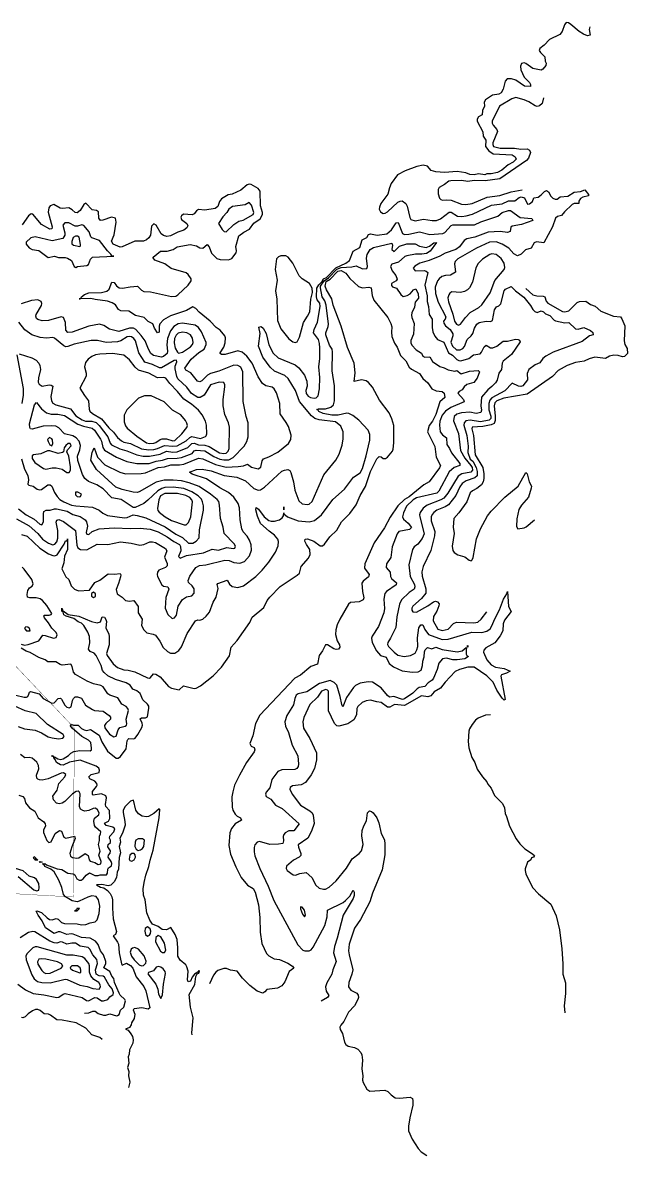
# Model space of a CAD drawing. Header units: feet. Extents: x 571561 to 597676, y 1024649 to 1042210.
# Drawn here: x 588333 to 597676, y 1024649 to 1042149 of the extents above; entities that cross this region are included whole.
import ezdxf

# ---------------------------------------------------------------- set-up
doc = ezdxf.new("R2010")
doc.units = ezdxf.units.FT
doc.header["$MEASUREMENT"] = 0
doc.layers.add('outline', color=1, linetype='Continuous')
doc.layers.add('topo', color=7, linetype='Continuous')

msp = doc.modelspace()

# ---------------------------------------------------------------- linework, layer by layer
at = {"layer": 'outline', "const_width": 5}
msp.add_lwpolyline([(589131, 1031251), (589116, 1028640), (586513, 1028787), (586513, 1029318), (586513, 1034017), (589131, 1031251)], close=True, dxfattribs=at)
at = {"layer": 'topo'}
msp.add_line((590281, 1035548, 1750), (590359, 1035556, 1750), dxfattribs=at)
for points, elevation in [([(597097, 1042082), (597086, 1042044), (597100, 1041954), (597062, 1041947), (596996, 1041971), (596930, 1042012), (596803, 1042121), (596765, 1042144), (596731, 1042149), (596706, 1042115), (596668, 1042013), (596635, 1041967), (596472, 1041889), (596390, 1041801), (596324, 1041750), (596312, 1041717), (596333, 1041685), (596402, 1041620), (596406, 1041554), (596422, 1041521), (596416, 1041489), (596371, 1041429), (596345, 1041416), (596213, 1041440), (596105, 1041519), (596081, 1041529), (596042, 1041518), (596023, 1041478), (596028, 1041419), (596083, 1041305), (596166, 1041224), (596182, 1041191), (596180, 1041162), (596085, 1041165), (595953, 1041261), (595887, 1041283), (595821, 1041280), (595789, 1041245), (595759, 1041119), (595725, 1041063), (595692, 1041045), (595594, 1041028), (595485, 1040955), (595465, 1040922), (595467, 1040857), (595436, 1040791), (595432, 1040726), (595376, 1040692), (595355, 1040659), (595356, 1040626), (595441, 1040463), (595446, 1040397), (595491, 1040332), (595485, 1040233), (595535, 1040167), (595602, 1040123), (595895, 1040104), (595945, 1040073), (595956, 1040041), (595912, 1039994), (595833, 1039950), (595739, 1039871), (595670, 1039832), (595572, 1039812), (595506, 1039811), (595473, 1039797), (595375, 1039812), (595309, 1039796), (595244, 1039804)], 1600), ([(596382, 1040989), (596360, 1040897), (596317, 1040864), (596284, 1040854), (596251, 1040861), (596152, 1040927), (596083, 1040958), (595955, 1040992), (595890, 1040974), (595701, 1040859), (595589, 1040628), (595589, 1040595), (595602, 1040566), (595661, 1040497), (595670, 1040465), (595600, 1040290), (595595, 1040267), (595608, 1040234), (595709, 1040212), (595933, 1040208), (596028, 1040194), (596126, 1040201), (596164, 1040179), (596177, 1040141), (596148, 1040054), (596119, 1040017), (595704, 1039737), (595478, 1039704), (595310, 1039708), (595212, 1039695), (595113, 1039708), (594949, 1039707), (594916, 1039700), (594851, 1039647), (594768, 1039603), (594752, 1039572), (594752, 1039505), (594775, 1039439), (594795, 1039414), (594821, 1039404), (594886, 1039413), (594952, 1039408), (595116, 1039345), (595182, 1039337), (595280, 1039357), (595509, 1039454), (595706, 1039477), (595882, 1039535), (596049, 1039567)], 1650), ([(595244, 1039804), (595178, 1039827), (595046, 1039850), (594850, 1039834), (594718, 1039844), (594646, 1039865), (594587, 1039930), (594520, 1039946), (594423, 1039928), (594243, 1039861), (594127, 1039795), (594027, 1039662), (593999, 1039599), (593973, 1039498), (593869, 1039355), (593845, 1039300), (593843, 1039267), (593861, 1039225), (593904, 1039198), (593936, 1039205), (593969, 1039226), (594132, 1039377), (594164, 1039393), (594197, 1039395), (594251, 1039357), (594275, 1039315), (594314, 1039140), (594331, 1039105), (594397, 1039088), (594528, 1039115), (594659, 1039093), (594725, 1039094), (594790, 1039116), (594921, 1039220), (594954, 1039221), (595052, 1039160), (595118, 1039154), (595184, 1039162), (595282, 1039192), (595576, 1039329), (595740, 1039347), (595838, 1039395), (595936, 1039396), (596002, 1039446), (596034, 1039458), (596089, 1039441), (596134, 1039346), (596166, 1039350), (596209, 1039387), (596231, 1039441), (596298, 1039453), (596346, 1039486), (596395, 1039539), (596427, 1039553), (596460, 1039536), (596494, 1039470), (596527, 1039435), (596559, 1039422), (596592, 1039424), (596636, 1039456)], 1600), ([(589993, 1038067), (590107, 1038079), (590168, 1038015), (590206, 1037995), (590309, 1037989), (590634, 1037917), (590699, 1037925), (590732, 1037941), (590892, 1038092), (590939, 1038158), (590937, 1038191), (590893, 1038256), (590860, 1038285), (590630, 1038352), (590531, 1038420), (590373, 1038481), (590351, 1038514), (590352, 1038528), (590463, 1038616), (590566, 1038619), (590660, 1038646), (590721, 1038685), (590922, 1038723), (591020, 1038701), (591072, 1038670), (591119, 1038666), (591184, 1038720), (591217, 1038685), (591249, 1038585), (591335, 1038507), (591383, 1038490), (591515, 1038485), (591566, 1038506), (591630, 1038591), (591636, 1038624), (591627, 1038689), (591674, 1038854), (591750, 1038911), (591838, 1038957), (591906, 1039050), (592001, 1039119), (592038, 1039185), (592041, 1039218), (592007, 1039316), (592003, 1039546), (591972, 1039587), (591865, 1039647), (591832, 1039655), (591800, 1039644), (591702, 1039559), (591571, 1039501), (591506, 1039491), (591408, 1039429), (591375, 1039388), (591350, 1039310), (591306, 1039277)], 1600), ([(596636, 1039456), (596756, 1039470), (596854, 1039530), (596952, 1039542), (597018, 1039566), (597076, 1039493), (597074, 1039471), (596986, 1039454), (596953, 1039433), (596925, 1039393), (596925, 1039356), (596856, 1039353), (596823, 1039339), (596703, 1039227), (596660, 1039168), (596595, 1039153), (596567, 1039127), (596519, 1038996), (596385, 1038748), (596270, 1038760), (596237, 1038749), (596188, 1038664), (596101, 1038637), (596036, 1038571), (595977, 1038546), (595924, 1038577), (595846, 1038663), (595743, 1038724), (595647, 1038761), (595548, 1038755), (595344, 1038665), (595058, 1038501), (595015, 1038457), (595003, 1038424), (595020, 1038293), (594944, 1038245), (594864, 1038243), (594812, 1038226), (594767, 1038192), (594742, 1038159), (594706, 1038061), (594713, 1037962), (594753, 1037831), (594870, 1037603), (594863, 1037570), (594837, 1037537), (594840, 1037504), (594867, 1037467), (594940, 1037406), (594980, 1037341), (594982, 1037308), (594947, 1037210), (594972, 1037151), (595038, 1037096), (595091, 1037092), (595136, 1037113), (595160, 1037146), (595201, 1037251), (595265, 1037311), (595286, 1037344), (595315, 1037426)], 1600), ([(591306, 1039277), (591147, 1039250), (591048, 1039260), (591017, 1039241), (590983, 1039194), (590951, 1039181), (590819, 1039190), (590787, 1039162), (590779, 1039141), (590786, 1039109), (590868, 1039044), (590883, 1039011), (590871, 1038978), (590821, 1038943), (590729, 1038911), (590617, 1038853), (590560, 1038847), (590509, 1038859), (590473, 1038888), (590394, 1039018), (590361, 1039040), (590323, 1039006), (590307, 1038865), (590283, 1038824), (590248, 1038792), (590199, 1038775), (590068, 1038771), (589872, 1038684), (589839, 1038679), (589730, 1038728), (589707, 1038771), (589747, 1038870), (589777, 1039067), (589768, 1039130), (589704, 1039145), (589573, 1039098), (589536, 1039093), (589512, 1039130), (589504, 1039228), (589473, 1039246), (589406, 1039259), (589308, 1039359), (589276, 1039340), (589220, 1039249), (589178, 1039208), (589145, 1039214), (589100, 1039258), (589046, 1039289), (588948, 1039279), (588915, 1039285), (588816, 1039337), (588760, 1039320), (588737, 1039287), (588728, 1039221), (588787, 1038992), (588785, 1038961), (588755, 1038958), (588627, 1039028), (588489, 1039191), (588465, 1039195), (588424, 1039166), (588327, 1039026)], 1600), ([(591478, 1038917), (591594, 1039032), (591673, 1039082), (591739, 1039095), (591894, 1039184), (591903, 1039217), (591868, 1039328), (591835, 1039370), (591769, 1039336), (591573, 1039307), (591518, 1039269), (591487, 1039213), (591425, 1039147), (591359, 1039048), (591414, 1038952), (591445, 1038923), (591478, 1038917)], 1650), ([(592837, 1037409), (592889, 1037519), (592932, 1037763), (592926, 1037815), (592885, 1037867), (592873, 1037913), (592877, 1038044), (592907, 1038100), (592955, 1038143), (592979, 1038191), (593026, 1038211), (593171, 1038361), (593328, 1038434), (593383, 1038475), (593440, 1038617), (593541, 1038674), (593579, 1038791), (593653, 1038830), (593677, 1038874), (593710, 1038884), (593808, 1038866), (593961, 1038886), (594030, 1038947), (594102, 1039057), (594135, 1039059), (594202, 1038889), (594233, 1038875), (594300, 1038881), (594464, 1038917), (594623, 1038875), (594825, 1038891), (594858, 1038904), (594955, 1039013), (594979, 1039024), (595316, 1039024), (595414, 1039070), (595676, 1039159), (595741, 1039218), (595839, 1039249), (595872, 1039246), (596019, 1039137), (596201, 1039125), (596217, 1039091), (596038, 1039031), (595894, 1039003), (595876, 1038988), (595867, 1038924), (595826, 1038907)], 1550), ([(589153, 1038367), (589179, 1038379), (589325, 1038398), (589349, 1038414), (589382, 1038493), (589414, 1038528), (589743, 1038541), (589712, 1038544), (589698, 1038574), (589643, 1038621), (589523, 1038782), (589400, 1038823), (589385, 1038841), (589361, 1038915), (589278, 1039017), (589246, 1039023), (589180, 1039002), (589147, 1039006), (589048, 1039055), (588984, 1039058), (588955, 1039021), (588987, 1038899), (588984, 1038864), (588952, 1038813), (588788, 1038778), (588525, 1038838), (588460, 1038822), (588388, 1038759), (588385, 1038726), (588435, 1038668), (588479, 1038646), (588584, 1038629), (588725, 1038520), (588823, 1038541), (588889, 1038520), (588988, 1038521), (589028, 1038510), (589089, 1038473), (589128, 1038380), (589153, 1038367)], 1650), ([(589216, 1038692), (589226, 1038701), (589226, 1038723), (589205, 1038832), (589181, 1038850), (589149, 1038851), (589116, 1038828), (589095, 1038765), (589095, 1038732), (589117, 1038709), (589216, 1038692)], 1700), ([(595826, 1038907), (595711, 1038922), (595523, 1038912), (595318, 1038836), (595198, 1038808), (595154, 1038782), (595080, 1038687), (595024, 1038645), (594862, 1038586), (594777, 1038540), (594613, 1038473), (594468, 1038435), (594395, 1038386), (594368, 1038353), (594397, 1038314), (594535, 1038320), (594568, 1038311), (594594, 1038289), (594549, 1038092), (594583, 1037928), (594585, 1037842), (594606, 1037764), (594612, 1037639), (594659, 1037568), (594660, 1037437), (594673, 1037371), (594702, 1037306), (594741, 1037253), (594840, 1037210), (594912, 1037049), (594973, 1037011), (595039, 1036946), (595072, 1036929), (595105, 1036926), (595225, 1036961), (595301, 1037014), (595400, 1037033), (595425, 1037057), (595464, 1037142), (595497, 1037164), (595563, 1037127), (595596, 1037125), (595661, 1037148), (595759, 1037228), (595824, 1037230), (595946, 1037261), (595988, 1037256), (596010, 1037241), (596019, 1037219), (595884, 1037021), (595756, 1036921), (595741, 1036888), (595734, 1036790), (595690, 1036732), (595662, 1036625), (595640, 1036585), (595583, 1036526)], 1550), ([(593002, 1037853), (592963, 1037914), (592935, 1038050), (592935, 1038078), (592994, 1038159), (593061, 1038208), (593189, 1038339), (593255, 1038366), (593419, 1038374), (593484, 1038390), (593583, 1038347), (593649, 1038350), (593660, 1038379), (593647, 1038510), (593657, 1038566), (593703, 1038642), (593753, 1038676), (594038, 1038742), (594046, 1038711), (594036, 1038645), (594073, 1038615), (594157, 1038693), (594269, 1038734), (594400, 1038732), (594466, 1038693), (594565, 1038674), (594618, 1038695), (594684, 1038749), (594729, 1038750), (594631, 1038618), (594572, 1038584), (594500, 1038571), (594401, 1038571), (594270, 1038547), (594238, 1038534), (594140, 1038449), (594038, 1038416), (594017, 1038383), (594043, 1038315), (594101, 1038244), (594122, 1038187), (594106, 1038158), (594030, 1038120), (594030, 1038087), (594045, 1038069), (594111, 1038047), (594177, 1037947), (594210, 1037920), (594276, 1037932), (594319, 1037959), (594374, 1038022), (594406, 1038034), (594444, 1037960), (594449, 1037894), (594399, 1037828), (594387, 1037752), (594347, 1037666), (594341, 1037631), (594345, 1037594), (594383, 1037500), (594370, 1037336), (594332, 1037237), (594331, 1037204), (594348, 1037166)], 1500), ([(592576, 1037216), (592608, 1037287), (592671, 1037517), (592736, 1037612), (592769, 1037682), (592785, 1037879), (592809, 1037978), (592805, 1038044), (592765, 1038117), (592653, 1038193), (592605, 1038239), (592506, 1038435), (592433, 1038526), (592400, 1038544), (592322, 1038544), (592287, 1038531), (592257, 1038498), (592235, 1038336), (592264, 1038170), (592239, 1038006), (592258, 1037875), (592271, 1037547), (592323, 1037416), (592444, 1037264), (592510, 1037215), (592543, 1037208), (592576, 1037216)], 1600), ([(595100, 1037491), (595175, 1037595), (595245, 1037672), (595383, 1037749), (595426, 1037789), (595555, 1037977), (595631, 1038167), (595773, 1038333), (595784, 1038366), (595771, 1038431), (595724, 1038505), (595648, 1038567), (595583, 1038579), (595550, 1038567), (595439, 1038494), (595373, 1038427), (595337, 1038362), (595283, 1038139), (595238, 1038054), (595207, 1038019), (595161, 1037995), (595096, 1037982), (594964, 1037991), (594932, 1037971), (594917, 1037946), (594904, 1037898), (594911, 1037833), (594978, 1037647), (595003, 1037538), (595035, 1037490), (595068, 1037474), (595100, 1037491)], 1650), ([(593006, 1038078), (593022, 1038149), (593085, 1038185), (593202, 1038310), (593255, 1038319), (593325, 1038278), (593388, 1038197), (593520, 1038073), (593586, 1038050), (593684, 1038061), (593716, 1038050), (593731, 1037933), (593758, 1037862), (593977, 1037595), (594024, 1037503), (594038, 1037451), (594031, 1037365), (594039, 1037300), (594080, 1037196), (594122, 1037137), (594169, 1037006), (594252, 1036924), (594303, 1036827), (594339, 1036797), (594466, 1036729), (594517, 1036650), (594591, 1036583), (594654, 1036489), (594724, 1036461), (594814, 1036451), (594848, 1036422), (594857, 1036356), (594777, 1036289), (594719, 1036093), (594664, 1035993), (594612, 1035927), (594587, 1035828), (594700, 1035599), (594723, 1035434), (594788, 1035305), (594776, 1035272), (594613, 1035057), (594532, 1035006), (594304, 1034822), (594234, 1034779), (594130, 1034686), (594013, 1034510)], 1450), ([(592255, 1036431), (592221, 1036492), (592188, 1036518), (592090, 1036539), (592040, 1036576), (591974, 1036675), (591878, 1036887), (591799, 1036994), (591724, 1037057), (591658, 1037077), (591462, 1037022), (591404, 1037022), (591384, 1037035), (591383, 1037047), (591439, 1037134), (591460, 1037200), (591468, 1037277), (591456, 1037310), (591385, 1037399), (591325, 1037440), (591230, 1037537), (591062, 1037675), (591009, 1037732), (590963, 1037760), (590865, 1037704), (590615, 1037619), (590510, 1037559), (590454, 1037498), (590444, 1037462), (590442, 1037365), (590416, 1037359), (590369, 1037431), (590342, 1037497), (590274, 1037529), (590211, 1037594), (590075, 1037626), (589972, 1037690), (589848, 1037697), (589815, 1037715), (589767, 1037787), (589718, 1037821), (589645, 1037846), (589453, 1037869), (589387, 1037889), (589205, 1037880), (589220, 1037883), (589238, 1037898), (589240, 1037913), (589290, 1037947), (589356, 1037977), (589550, 1037981), (589632, 1037999), (589668, 1038029), (589713, 1038141), (589746, 1038134), (589781, 1038082), (589824, 1038050), (589878, 1038048), (589993, 1038067)], 1600), ([(592718, 1034088), (592695, 1034138), (592696, 1034171), (592734, 1034172), (592833, 1034138), (592932, 1034064), (592965, 1034066), (592998, 1034091), (593077, 1034207), (593185, 1034306), (593257, 1034438), (593390, 1034567), (593488, 1034699), (593549, 1034843), (593629, 1034984), (593709, 1035213), (593806, 1035410), (593839, 1035446), (593871, 1035443), (593905, 1035416), (593937, 1035417), (593970, 1035438), (594046, 1035528), (594059, 1035561), (594070, 1035659), (594068, 1035925), (594038, 1036028), (593997, 1036119), (593847, 1036314), (593737, 1036515), (593677, 1036588), (593638, 1036614), (593566, 1036632), (593454, 1036606), (593473, 1036737), (593454, 1036890), (593354, 1037130), (593253, 1037457), (593130, 1037784), (593110, 1037882), (593028, 1038019), (593006, 1038078)], 1450), ([(595315, 1037426), (595349, 1037489), (595386, 1037518), (595494, 1037535), (595559, 1037534), (595592, 1037547), (595623, 1037713), (595656, 1037760), (595689, 1037774), (595723, 1037807), (595774, 1038004), (595793, 1038029), (595883, 1038073), (595948, 1038005), (596077, 1037909), (596178, 1037778), (596214, 1037716), (596247, 1037684), (596280, 1037672), (596345, 1037696), (596378, 1037681), (596412, 1037650), (596477, 1037623), (596543, 1037553), (596566, 1037542), (596708, 1037511), (596774, 1037515), (596873, 1037418), (596917, 1037413), (597004, 1037437), (597105, 1037393), (597143, 1037360), (597150, 1037328), (597090, 1037308), (596980, 1037221), (596532, 1037060), (596417, 1036998), (596372, 1036960), (596325, 1036894), (596254, 1036864), (596156, 1036792), (596129, 1036728), (596135, 1036629), (596060, 1036539), (596028, 1036528), (595995, 1036531), (595896, 1036578), (595784, 1036462), (595582, 1036350), (595552, 1036314), (595538, 1036263), (595534, 1036165), (595569, 1036067), (595565, 1036034), (595540, 1036007), (595409, 1035980), (595245, 1036007), (595181, 1035999)], 1600), ([(596106, 1038040), (596213, 1037944), (596278, 1037927), (596376, 1037923), (596402, 1037912), (596420, 1037846), (596446, 1037817), (596674, 1037688), (596709, 1037682), (596772, 1037696), (596902, 1037823), (596935, 1037840), (597033, 1037846), (597107, 1037795), (597179, 1037768), (597265, 1037691), (597462, 1037614), (597568, 1037602), (597593, 1037575), (597637, 1037463), (597627, 1037231), (597639, 1037178), (597673, 1037113), (597676, 1037037), (597631, 1036990), (597599, 1036986), (597533, 1037006), (597467, 1037011), (597402, 1036998), (597336, 1036960), (597172, 1036981), (597084, 1036955), (597009, 1036918), (596877, 1036899), (596747, 1036851), (596606, 1036775), (596518, 1036681), (596127, 1036408), (595767, 1036346), (595659, 1036307), (595627, 1036273), (595618, 1036231), (595636, 1036067), (595635, 1036002), (595618, 1035956), (595573, 1035936), (595442, 1035907), (595278, 1035901), (595272, 1035873)], 1650), ([(588542, 1037639), (588623, 1037777), (588631, 1037810), (588618, 1037842), (588567, 1037864), (588468, 1037855), (588310, 1037802)], 1650), ([(592223, 1034446), (592302, 1034465), (592344, 1034496), (592364, 1034529), (592370, 1034576), (592371, 1034561), (592423, 1034516), (592590, 1034454), (592762, 1034436), (592843, 1034455), (592948, 1034547), (593123, 1034780), (593308, 1034941), (593446, 1035129), (593546, 1035193), (593583, 1035261), (593642, 1035455), (593695, 1035699), (593698, 1035787), (593671, 1035853), (593529, 1036007), (593437, 1036080), (593373, 1036112), (593340, 1036114), (593209, 1036084), (593111, 1036083), (592977, 1036109), (592911, 1036141), (592901, 1036162), (592880, 1036174), (592904, 1036184), (593012, 1036183), (593097, 1036209), (593136, 1036242), (593152, 1036308), (593152, 1036537), (593117, 1036767), (593120, 1037062), (593113, 1037105), (593076, 1037167), (593018, 1037324), (593015, 1037356), (593056, 1037455), (593061, 1037488), (593022, 1037783), (593002, 1037853)], 1500), ([(591702, 1036828), (591660, 1036854), (591595, 1036856), (591366, 1036765), (591235, 1036727), (591187, 1036700), (591101, 1036617), (591072, 1036601), (591033, 1036611), (590930, 1036738), (590855, 1036779), (590838, 1036812), (590938, 1036950), (591057, 1037054), (591140, 1037103), (591170, 1037176), (591167, 1037209), (591095, 1037372), (591050, 1037437), (590999, 1037474), (590801, 1037507), (590736, 1037495), (590671, 1037453), (590620, 1037387), (590570, 1037269), (590561, 1037170), (590573, 1037072), (590564, 1037039), (590511, 1036990), (590478, 1036978), (590356, 1037005), (590313, 1037036), (590277, 1037102), (590228, 1037233), (590166, 1037317), (590080, 1037407), (590047, 1037427), (589982, 1037431), (589818, 1037375), (589675, 1037413), (589588, 1037471), (589522, 1037492), (589358, 1037462), (589096, 1037365), (589031, 1037364), (588998, 1037397), (588995, 1037517), (588963, 1037594), (588930, 1037604), (588734, 1037547), (588635, 1037541), (588570, 1037561), (588548, 1037579), (588535, 1037612), (588542, 1037639)], 1650), ([(590690, 1036798), (590690, 1036843), (590714, 1036909), (590708, 1036935), (590675, 1036927), (590479, 1036816), (590447, 1036818), (590341, 1036866), (590220, 1036905), (590128, 1037047), (590077, 1037232), (590052, 1037267), (590015, 1037296), (589983, 1037302), (589950, 1037295), (589852, 1037233), (589800, 1037216), (589623, 1037207), (589491, 1037237), (589393, 1037236), (589131, 1037181), (589033, 1037143), (589000, 1037142), (588967, 1037157), (588824, 1037275), (588802, 1037283), (588703, 1037275), (588605, 1037282), (588473, 1037326), (588366, 1037405), (588275, 1037520)], 1700), ([(590805, 1037057), (590929, 1037141), (590958, 1037174), (590970, 1037207), (590957, 1037272), (590925, 1037328), (590868, 1037358), (590803, 1037369), (590737, 1037351), (590705, 1037321), (590678, 1037270), (590672, 1037204), (590689, 1037121), (590724, 1037058), (590741, 1037042), (590805, 1037057)], 1700), ([(593221, 1035481), (593270, 1035620), (593287, 1035718), (593286, 1035825), (593251, 1035915), (593169, 1035980), (592916, 1036011), (592849, 1036035), (592794, 1036075), (592609, 1036295), (592550, 1036467), (592437, 1036650), (592384, 1036699), (592224, 1036764), (592155, 1036826), (592046, 1036979), (591979, 1037150), (592002, 1037347), (591983, 1037446), (592016, 1037456), (592049, 1037429), (592098, 1037348), (592135, 1037170), (592204, 1037042), (592283, 1036972), (592546, 1036860), (592601, 1036817), (592686, 1036704), (592723, 1036609), (592731, 1036534), (592709, 1036468), (592714, 1036418), (592747, 1036378), (592780, 1036358), (592838, 1036346), (592867, 1036350), (592899, 1036383), (592922, 1036491), (592925, 1036667), (592910, 1036830), (592925, 1036962), (592926, 1037126), (592922, 1037192), (592904, 1037254), (592829, 1037355), (592837, 1037409)], 1550), ([(588324, 1036265), (588346, 1036396), (588348, 1036494), (588247, 1037018)], 1700), ([(588279, 1037034), (588476, 1036971), (588542, 1036932), (588583, 1036890), (588601, 1036850), (588609, 1036792), (588577, 1036661), (588574, 1036595), (588587, 1036562), (588634, 1036530), (588743, 1036552), (588775, 1036550), (588799, 1036531), (588770, 1036374), (588778, 1036306)], 1700), ([(590359, 1035556), (590416, 1035570), (590523, 1035617), (590654, 1035605), (590720, 1035613), (590860, 1035687), (590916, 1035739), (590948, 1035754), (591080, 1035724), (591156, 1035754), (591170, 1035765), (591179, 1035796), (591175, 1035929), (591157, 1035994), (591107, 1036092), (591050, 1036164), (590942, 1036254), (590824, 1036332), (590728, 1036450), (590606, 1036573), (590546, 1036656), (590514, 1036665), (590415, 1036661), (590283, 1036732), (590125, 1036779), (590072, 1036824), (589986, 1036938), (589899, 1037013), (589723, 1037037), (589526, 1037026), (589460, 1037015), (589401, 1036990), (589344, 1036948), (589306, 1036897), (589290, 1036831), (589313, 1036733), (589312, 1036687), (589216, 1036502), (589287, 1036389), (589353, 1036307), (589359, 1036175), (589372, 1036145), (589412, 1036110), (589550, 1036028), (589667, 1035889), (589739, 1035823), (589800, 1035739), (589858, 1035688), (589899, 1035669), (589998, 1035649), (590168, 1035565), (590281, 1035548)], 1750), ([(594348, 1037166), (594415, 1037094), (594494, 1037041), (594514, 1036994), (594547, 1036982), (594622, 1036986), (594664, 1036912), (594778, 1036834), (594847, 1036818), (594910, 1036784), (595008, 1036766), (595041, 1036775), (595107, 1036724), (595238, 1036765), (595369, 1036776), (595394, 1036754), (595353, 1036655), (595305, 1036590), (595197, 1036556), (595157, 1036522), (595124, 1036474), (595077, 1036450), (595057, 1036423), (595146, 1036325), (595154, 1036293), (594948, 1036203), (594864, 1036144), (594817, 1036086), (594778, 1035994), (594774, 1035928), (594786, 1035829), (594820, 1035781), (594884, 1035732), (594887, 1035629), (594930, 1035569), (594958, 1035503), (595089, 1035340), (595087, 1035308), (595002, 1035274), (594923, 1035208), (594764, 1034911), (594730, 1034878), (594418, 1034809), (594366, 1034776), (594266, 1034677), (594215, 1034578), (594202, 1034512), (594215, 1034479), (594288, 1034414), (594341, 1034348), (594311, 1034316), (594144, 1034285), (594118, 1034249), (594042, 1034051), (594020, 1033887)], 1500), ([(588440, 1035950), (588516, 1036242), (588548, 1036282), (588626, 1036180), (588700, 1036123), (588776, 1036101), (588878, 1036100), (588982, 1036079), (589185, 1035944), (589273, 1035912), (589408, 1035884), (589442, 1035852), (589536, 1035716), (589553, 1035685), (589571, 1035586), (589597, 1035546), (589783, 1035438), (589944, 1035370), (590099, 1035339), (590288, 1035338), (590394, 1035376), (590492, 1035391), (590571, 1035417), (590722, 1035420), (590787, 1035432), (590951, 1035490), (590985, 1035531), (591016, 1035546), (591147, 1035533), (591287, 1035446), (591378, 1035407), (591444, 1035394), (591520, 1035396), (591585, 1035430), (591755, 1035606), (591798, 1035676), (591820, 1035752), (591818, 1035968), (591784, 1036066), (591741, 1036295), (591735, 1036754), (591702, 1036828)], 1650), ([(588778, 1036306), (588798, 1036269), (588844, 1036243), (589074, 1036184), (589153, 1036075), (589254, 1036010), (589305, 1035994), (589404, 1035993), (589470, 1035970), (589514, 1035926), (589649, 1035751), (589685, 1035653), (589706, 1035624), (589834, 1035564), (589943, 1035535), (590098, 1035470), (590196, 1035452), (590295, 1035453), (590458, 1035483), (590556, 1035528), (590655, 1035515), (590721, 1035517), (590884, 1035586), (590949, 1035645), (590982, 1035650), (591048, 1035624), (591146, 1035619), (591213, 1035602), (591377, 1035505), (591443, 1035493), (591476, 1035499), (591508, 1035526), (591524, 1035571), (591527, 1035899), (591512, 1035965), (591457, 1036096), (591431, 1036227), (591430, 1036325), (591458, 1036522), (591459, 1036555), (591442, 1036588), (591367, 1036595), (591236, 1036551), (591136, 1036391), (591074, 1036355), (591041, 1036355), (590942, 1036417), (590868, 1036517), (590731, 1036647), (590713, 1036682), (590690, 1036798)], 1700), ([(595583, 1036526), (595522, 1036474), (595421, 1036361), (595414, 1036229), (595422, 1036164), (595413, 1036125), (595342, 1036111), (595244, 1036129), (595112, 1036123), (595042, 1036100), (595001, 1036062), (594992, 1035996), (595069, 1035800), (595099, 1035537), (595164, 1035419), (595258, 1035309), (595278, 1035276), (595284, 1035237), (595258, 1035204), (595121, 1035178), (595064, 1035143), (594901, 1034879), (594841, 1034801), (594796, 1034774), (594583, 1034696), (594519, 1034646), (594476, 1034580), (594464, 1034547), (594468, 1034515), (594538, 1034253), (594506, 1034178), (594441, 1034092), (594383, 1034048), (594357, 1034008), (594301, 1033770), (594320, 1033594), (594387, 1033470), (594393, 1033431), (594382, 1033398), (594305, 1033344), (594187, 1033232), (594153, 1033166), (594115, 1032969), (594097, 1032805), (594017, 1032640), (593974, 1032574), (593969, 1032541), (593987, 1032509), (594073, 1032421)], 1550), ([(590043, 1034896), (589873, 1034938), (589774, 1034974), (589476, 1035246), (589388, 1035388), (589408, 1035510), (589440, 1035580), (589490, 1035437), (589602, 1035319), (589837, 1035202), (589920, 1035180), (590166, 1035185), (590231, 1035195), (590427, 1035274), (590526, 1035288), (590624, 1035316), (590755, 1035318), (590821, 1035330), (591050, 1035420), (591115, 1035409), (591313, 1035323), (591477, 1035280), (591663, 1035289), (591747, 1035304), (591805, 1035326), (591871, 1035281), (591970, 1035255), (592013, 1035280), (592032, 1035381), (592053, 1035412), (592138, 1035440), (592275, 1035512), (592441, 1035645), (592478, 1035711), (592483, 1035777), (592439, 1035907), (592407, 1035973), (592313, 1036103), (592305, 1036267), (592255, 1036431)], 1600), ([(590358, 1035652), (590391, 1035660), (590456, 1035710), (590489, 1035718), (590555, 1035718), (590653, 1035689), (590687, 1035694), (590793, 1035794), (590868, 1035893), (590878, 1035926), (590872, 1035959), (590848, 1036004), (590776, 1036090), (590649, 1036161), (590522, 1036290), (590319, 1036385), (590217, 1036383), (590124, 1036345), (589942, 1036166), (589903, 1036082), (589903, 1035983), (589924, 1035918), (589949, 1035885), (590095, 1035759), (590247, 1035658), (590293, 1035647), (590358, 1035652)], 1800), ([(595181, 1035999), (595153, 1035964), (595152, 1035932), (595196, 1035768), (595217, 1035604), (595213, 1035506), (595248, 1035407), (595287, 1035375), (595340, 1035277), (595357, 1035212), (595353, 1035146), (595318, 1035115), (595187, 1035070), (595122, 1035027), (595086, 1034979), (595025, 1034842), (594911, 1034700), (594863, 1034669), (594732, 1034615), (594685, 1034582), (594658, 1034549), (594647, 1034516), (594645, 1034450), (594699, 1034287), (594698, 1034221), (594639, 1033993), (594522, 1033749), (594501, 1033662), (594505, 1033596), (594562, 1033400), (594564, 1033334), (594497, 1033253), (594363, 1033135), (594344, 1033102), (594345, 1033070), (594362, 1033046), (594418, 1033042), (594592, 1033137), (594679, 1033200), (594712, 1033209), (594741, 1033200), (594766, 1033172), (594763, 1033139), (594732, 1033054), (594683, 1032974), (594677, 1032908), (594748, 1032779), (594814, 1032757), (594906, 1032779), (594989, 1032867), (595037, 1032885), (595305, 1032875), (595365, 1032888), (595419, 1032932), (595504, 1033047)], 1600), ([(590101, 1034536), (590238, 1034498), (590534, 1034360), (590699, 1034248), (590805, 1034194), (590897, 1034108), (590963, 1034108), (591014, 1034137), (591058, 1034189), (591067, 1034313), (591127, 1034616), (591129, 1034682), (591112, 1034747), (591094, 1034786), (591046, 1034836), (590949, 1034902), (590824, 1034952), (590660, 1034974), (590529, 1034966), (590482, 1034952), (590421, 1034915), (590268, 1034769), (590203, 1034720), (590072, 1034660), (590039, 1034658), (589856, 1034784), (589710, 1034809), (589577, 1034944), (589478, 1035006), (589349, 1035062), (589295, 1035106), (589256, 1035166), (589186, 1035386), (589183, 1035452), (589218, 1035551), (589228, 1035616), (589207, 1035682), (589162, 1035732), (589111, 1035763), (588979, 1035798), (588892, 1035888), (588847, 1035912), (588781, 1035921), (588650, 1035917), (588482, 1035868), (588457, 1035875), (588442, 1035894), (588440, 1035950)], 1650), ([(595272, 1035873), (595301, 1035769), (595325, 1035474), (595442, 1035278), (595458, 1035180), (595458, 1035106), (595447, 1035052), (595425, 1035008), (595352, 1034953), (595281, 1034916), (595247, 1034882), (595197, 1034744), (595073, 1034573), (594994, 1034486), (594986, 1034355), (594998, 1034257), (594971, 1034060), (594980, 1033994), (594998, 1033961), (595058, 1033929), (595164, 1033897), (595231, 1033845), (595264, 1033832), (595280, 1033849), (595296, 1033883), (595346, 1034175), (595409, 1034326), (595517, 1034527), (595573, 1034602), (595784, 1034818), (595988, 1034987), (596105, 1035198), (596130, 1035177), (596161, 1035055), (596193, 1034989), (596190, 1034956), (596150, 1034816), (596041, 1034696), (596000, 1034627), (595967, 1034482), (595964, 1034364), (595982, 1034330), (596080, 1034343), (596113, 1034357), (596243, 1034465)], 1650), ([(589050, 1035200), (589070, 1035233), (589075, 1035287), (589046, 1035449), (589017, 1035516), (589024, 1035549), (589083, 1035611), (589068, 1035648), (589035, 1035647), (588999, 1035614), (588975, 1035581), (588966, 1035516), (588949, 1035506), (588883, 1035493), (588752, 1035535), (588719, 1035534), (588614, 1035487), (588499, 1035470), (588481, 1035455), (588481, 1035413), (588524, 1035352), (588656, 1035262), (588689, 1035252), (588787, 1035269), (588852, 1035269), (588946, 1035248), (589017, 1035201), (589050, 1035200)], 1700), ([(588784, 1035612), (588798, 1035645), (588793, 1035701), (588783, 1035721), (588750, 1035739), (588719, 1035710), (588725, 1035677), (588751, 1035625), (588784, 1035612)], 1700), ([(591598, 1033809), (591688, 1033798), (591761, 1033826), (591840, 1033911), (591871, 1033999), (591866, 1034081), (591840, 1034155), (591803, 1034216), (591740, 1034284), (591720, 1034326), (591692, 1034468), (591681, 1034654), (591662, 1034719), (591598, 1034817), (591514, 1034890), (591382, 1034963), (591175, 1035100), (590951, 1035172), (590911, 1035205), (591018, 1035247), (591106, 1035250), (591248, 1035224), (591446, 1035151), (591643, 1035127), (591775, 1035070), (591907, 1034951), (591973, 1034926), (592006, 1034931), (592071, 1034970), (592340, 1035217), (592378, 1035237), (592429, 1035246), (592462, 1035230), (592477, 1035201), (592517, 1035055), (592537, 1034924), (592601, 1034763), (592652, 1034716), (592730, 1034703), (592762, 1034711), (592804, 1034753), (592984, 1035162), (593174, 1035389), (593221, 1035481)], 1550), ([(588315, 1035411), (588361, 1035248), (588413, 1035150), (588422, 1035084), (588414, 1035018), (588428, 1035001), (588494, 1034986), (588560, 1034939), (588593, 1034930), (588626, 1034934), (588724, 1035007), (588756, 1035008), (588786, 1034986), (588825, 1034891), (588866, 1034826), (588910, 1034781), (588970, 1034743), (589087, 1034696), (589153, 1034682), (589412, 1034662), (589515, 1034619), (589572, 1034569), (589644, 1034535), (589909, 1034498), (589947, 1034502), (590040, 1034546), (590101, 1034536)], 1650), ([(589107, 1034551), (589220, 1034517), (589298, 1034468), (589319, 1034436), (589337, 1034370), (589317, 1034272), (589327, 1034246), (589354, 1034242), (589405, 1034287), (589517, 1034328), (589745, 1034343), (589997, 1034331), (590147, 1034338), (590305, 1034321), (590428, 1034282), (590568, 1034206), (590667, 1034131), (590755, 1034088), (590772, 1034055), (590776, 1033989), (590743, 1033899), (590768, 1033877), (590866, 1033914), (591128, 1033959), (591259, 1034013), (591358, 1033997), (591489, 1034042), (591587, 1034024), (591610, 1034030), (591621, 1034063), (591603, 1034095), (591446, 1034258), (591429, 1034356), (591388, 1034487), (591375, 1034693), (591362, 1034749), (591337, 1034782), (591236, 1034864), (591058, 1034980), (590904, 1035041), (590790, 1035069), (590659, 1035082), (590518, 1035079), (590397, 1035048), (590135, 1034902), (590103, 1034892), (590043, 1034896)], 1600), ([(589217, 1034825), (589229, 1034829), (589243, 1034862), (589184, 1034897), (589148, 1034897), (589151, 1034852), (589177, 1034828), (589217, 1034825)], 1700), ([(590862, 1034391), (590894, 1034426), (590932, 1034516), (590959, 1034746), (590947, 1034778), (590914, 1034811), (590856, 1034842), (590726, 1034872), (590529, 1034874), (590465, 1034840), (590436, 1034774), (590416, 1034642), (590424, 1034610), (590442, 1034586), (590533, 1034513), (590632, 1034455), (590829, 1034391), (590862, 1034391)], 1700), ([(588267, 1034638), (588386, 1034545), (588513, 1034476), (588598, 1034398), (588631, 1034390), (588657, 1034436), (588653, 1034561), (588661, 1034594), (588694, 1034615), (588760, 1034616), (588825, 1034636), (588858, 1034636), (589022, 1034600), (589107, 1034551)], 1600), ([(589813, 1033482), (589780, 1033390), (589795, 1033324), (589869, 1033274), (589921, 1033223), (589986, 1033209), (590052, 1033219), (590118, 1033131), (590118, 1033032), (590178, 1032934), (590168, 1032835), (590203, 1032770), (590253, 1032723), (590352, 1032702), (590385, 1032684), (590451, 1032593), (590504, 1032497), (590569, 1032431), (590617, 1032409), (590683, 1032410), (590745, 1032450), (590790, 1032503), (590877, 1032710), (591006, 1032905), (591039, 1032922), (591072, 1032919), (591115, 1032932), (591170, 1032977), (591220, 1033042), (591278, 1033195), (591325, 1033272), (591354, 1033404), (591340, 1033469), (591347, 1033485), (591493, 1033537), (591531, 1033471), (591569, 1033439), (591658, 1033423), (591747, 1033449), (591934, 1033591), (592034, 1033688), (592138, 1033813), (592239, 1033970), (592282, 1034068), (592284, 1034134), (592274, 1034167), (592225, 1034232), (592143, 1034291), (592010, 1034411), (591960, 1034525), (591934, 1034623), (591940, 1034659), (591975, 1034633), (592065, 1034516), (592137, 1034457), (592174, 1034445), (592223, 1034446)], 1500), ([(592369, 1034620), (592369, 1034668), (592369, 1034620)], 1500), ([(588236, 1034485), (588434, 1034376), (588566, 1034255), (588640, 1034167), (588732, 1034106), (588797, 1034083), (588830, 1034091), (588863, 1034129), (588879, 1034185)], 1550), ([(588879, 1034185), (588877, 1034301), (588849, 1034432), (588863, 1034462), (588892, 1034471), (588965, 1034440), (589150, 1034303), (589170, 1034074), (589186, 1034035), (589225, 1034011), (589323, 1034006), (589486, 1034090), (589651, 1034084), (589847, 1034127), (590011, 1034106), (590143, 1034075), (590208, 1034086), (590297, 1034126), (590339, 1034129), (590386, 1034117), (590541, 1034024), (590563, 1033988), (590526, 1033889), (590566, 1033791), (590565, 1033758), (590540, 1033730), (590439, 1033691), (590417, 1033658), (590412, 1033625), (590416, 1033592), (590483, 1033462), (590509, 1033445), (590576, 1033430), (590594, 1033397), (590543, 1033265), (590534, 1033101), (590578, 1033003), (590645, 1032941), (590678, 1032951), (590710, 1032996), (590735, 1033136), (590805, 1033237), (590864, 1033276), (590948, 1033292), (590983, 1033335), (590982, 1033401), (590952, 1033449), (590898, 1033498), (590888, 1033531), (590916, 1033597), (591007, 1033729), (591064, 1033762), (591163, 1033773), (591457, 1033845), (591523, 1033838), (591598, 1033809)], 1550), ([(594013, 1034510), (593926, 1034346), (593763, 1034114), (593621, 1033788), (593614, 1033719), (593687, 1033622), (593675, 1033589), (593593, 1033522), (593576, 1033489), (593584, 1033358), (593606, 1033260), (593593, 1033229), (593530, 1033201), (593399, 1033191), (593367, 1033163), (593232, 1032934), (593191, 1032844), (593170, 1032767), (593167, 1032698), (593190, 1032600), (593227, 1032535), (593233, 1032502), (593225, 1032485), (593211, 1032467), (593176, 1032463), (593143, 1032473), (593044, 1032537), (593010, 1032534), (592967, 1032446), (592914, 1032369), (592891, 1032236), (592785, 1032201), (592624, 1032068), (592541, 1032019), (591996, 1031449), (591929, 1031319), (591888, 1031131), (591845, 1031013), (591865, 1030969), (591912, 1030948), (591920, 1030915), (591910, 1030883), (591791, 1030717), (591682, 1030522)], 1450), ([(588315, 1034241), (588402, 1034216), (588597, 1034032), (588733, 1033942), (588799, 1033914), (588832, 1033909), (588864, 1033928), (588977, 1034089), (588994, 1034142), (589020, 1034144), (589026, 1034172), (589025, 1034007), (588982, 1033908), (588970, 1033803), (588940, 1033711), (588999, 1033589), (589048, 1033547), (589081, 1033449), (589132, 1033395), (589197, 1033370), (589366, 1033382), (589446, 1033499), (589524, 1033534), (589655, 1033635), (589753, 1033628), (589838, 1033640), (589848, 1033616), (589843, 1033587), (589813, 1033482)], 1500), ([(589483, 1032877), (589534, 1032891), (589562, 1032968), (589596, 1032962), (589618, 1032929), (589628, 1032896), (589618, 1032798), (589664, 1032700), (589670, 1032667), (589670, 1032536), (589628, 1032404), (589638, 1032371), (589734, 1032241), (589799, 1032185), (589897, 1032150), (589963, 1032145), (590068, 1032119), (590260, 1032025), (590292, 1032022), (590310, 1032031), (590354, 1032086), (590393, 1032085), (590456, 1032044), (590589, 1031890), (590631, 1031865), (590753, 1031843), (590818, 1031902), (590983, 1031863), (591016, 1031865), (591081, 1031902), (591275, 1032058), (591408, 1032189), (591527, 1032364), (591554, 1032501), (591648, 1032603), (591841, 1032883), (591879, 1032962), (592058, 1033111), (592112, 1033221), (592152, 1033271), (592314, 1033437), (592576, 1033612), (592612, 1033645), (592638, 1033745), (592751, 1033876), (592777, 1033934), (592768, 1034007), (592718, 1034088)], 1450), ([(594020, 1033887), (593957, 1033788), (593952, 1033729), (594013, 1033657), (594019, 1033592), (594034, 1033559), (594110, 1033494), (594104, 1033461), (593953, 1033361), (593928, 1033328), (593912, 1033242), (593923, 1033099), (593916, 1033033), (593829, 1032822), (593731, 1032670), (593724, 1032637), (593732, 1032572), (593798, 1032441), (593863, 1032373), (593948, 1032344), (593996, 1032246), (594064, 1032194), (594196, 1032137), (594356, 1032114), (594446, 1032119), (594492, 1032146), (594512, 1032218), (594515, 1032284), (594538, 1032349), (594541, 1032428), (594554, 1032461), (594587, 1032493), (594653, 1032473), (594718, 1032502), (594817, 1032464), (595047, 1032429), (595124, 1032442), (595184, 1032493), (595194, 1032486), (595184, 1032480), (595185, 1032394), (595195, 1032372), (595222, 1032355), (595167, 1032322), (595048, 1032302), (594982, 1032306), (594884, 1032332), (594818, 1032319), (594761, 1032253), (594738, 1032154), (594682, 1032023), (594659, 1031989), (594597, 1031951), (594545, 1031890), (594461, 1031878), (594426, 1031859), (594360, 1031790), (594233, 1031701), (594200, 1031694), (594069, 1031737), (594003, 1031730), (593970, 1031751)], 1500), ([(588581, 1032598), (588646, 1032684), (588679, 1032683), (588810, 1032641), (588852, 1032651), (588865, 1032693), (588851, 1032725), (588782, 1032796), (588732, 1032878), (588669, 1032953), (588661, 1032986), (588667, 1032995), (588741, 1032994), (588774, 1033003), (588783, 1033020), (588707, 1033144), (588641, 1033222), (588602, 1033248), (588542, 1033263), (588444, 1033260), (588407, 1033275), (588401, 1033312), (588411, 1033378), (588438, 1033415), (588480, 1033444), (588498, 1033477), (588474, 1033545), (588359, 1033705), (588328, 1033738)], 1500), ([(589461, 1033282), (589461, 1033322), (589427, 1033348), (589395, 1033327), (589395, 1033287), (589428, 1033270), (589461, 1033282)], 1500), ([(594073, 1032421), (594128, 1032377), (594227, 1032354), (594325, 1032370), (594396, 1032408), (594423, 1032457), (594438, 1032513), (594434, 1032644), (594453, 1032798), (594485, 1032846), (594518, 1032844), (594547, 1032772), (594604, 1032697), (594815, 1032618), (594906, 1032623), (595274, 1032732), (595428, 1032728), (595506, 1032749), (595556, 1032785), (595579, 1032818), (595632, 1032950), (595702, 1033077), (595762, 1033241), (595815, 1033324), (595826, 1033358), (595842, 1033129), (595880, 1033050), (595776, 1032918), (595758, 1032859), (595750, 1032754), (595713, 1032676), (595627, 1032566), (595488, 1032489), (595461, 1032456), (595453, 1032423), (595507, 1032303), (595574, 1032226), (595637, 1032192), (595771, 1032170), (595863, 1032131), (595807, 1032098), (595732, 1032072), (595720, 1032051), (595786, 1031694), (595775, 1031680), (595742, 1031713), (595659, 1031834), (595605, 1031961), (595506, 1032059)], 1550), ([(588938, 1033056), (588937, 1033103), (588948, 1033077), (588938, 1033056)], 1450), ([(589399, 1030941), (589385, 1031027), (589349, 1031063), (589248, 1031118), (589096, 1031251), (589074, 1031283), (589085, 1031310), (589118, 1031297), (589192, 1031294), (589242, 1031245), (589282, 1031222), (589322, 1031213), (589381, 1031229), (589513, 1031142), (589557, 1031036), (589642, 1030895), (589778, 1030783), (589811, 1030783), (589844, 1030811), (589933, 1030930), (589948, 1031054), (589959, 1031076), (589973, 1031087), (590051, 1031082), (590072, 1031094), (590112, 1031152), (590176, 1031260), (590185, 1031293), (590182, 1031326), (590149, 1031391), (590167, 1031406), (590232, 1031411), (590260, 1031425), (590282, 1031557), (590282, 1031590), (590263, 1031622), (590191, 1031687), (590151, 1031785), (590097, 1031824), (590034, 1031852), (589992, 1031915), (589932, 1031949), (589768, 1032000), (589651, 1032058), (589594, 1032108), (589567, 1032141), (589546, 1032217), (589470, 1032371), (589439, 1032406), (589377, 1032435), (589351, 1032467), (589370, 1032566), (589366, 1032664), (589341, 1032730), (589276, 1032836), (589244, 1032869), (589192, 1032892), (589124, 1032945), (589004, 1032980), (588971, 1033000), (588959, 1033042), (588940, 1033054), (588960, 1033064), (589037, 1033007), (589201, 1032980), (589399, 1032896), (589483, 1032877)], 1450), ([(588448, 1032750), (588437, 1032787), (588415, 1032807), (588382, 1032813), (588369, 1032799), (588364, 1032787), (588395, 1032754), (588448, 1032750)], 1550), ([(588308, 1032545), (588360, 1032532), (588417, 1032541), (588581, 1032598)], 1500), ([(588428, 1031774), (588440, 1031803), (588457, 1031815), (588588, 1031780), (588652, 1031706), (588786, 1031634), (588820, 1031641), (588884, 1031706), (588917, 1031712), (588936, 1031695), (588984, 1031605), (589017, 1031572), (589050, 1031562), (589083, 1031578), (589103, 1031677), (589117, 1031707), (589146, 1031732), (589179, 1031734), (589241, 1031712), (589303, 1031605), (589411, 1031537), (589444, 1031522), (589575, 1031509), (589669, 1031447), (589691, 1031420), (589688, 1031387), (589618, 1031321), (589600, 1031288), (589605, 1031255), (589674, 1031158), (589743, 1031116), (589778, 1031123), (589811, 1031224), (589837, 1031260), (589915, 1031281), (589936, 1031293), (589945, 1031317), (589934, 1031390), (589968, 1031521), (589960, 1031554), (589932, 1031583), (589866, 1031619), (589803, 1031716), (589682, 1031759), (589651, 1031781), (589579, 1031886), (589539, 1031909), (589430, 1031933), (589331, 1031975), (589151, 1032079), (589121, 1032115), (589097, 1032202), (589076, 1032235), (588945, 1032224), (588911, 1032232), (588846, 1032272), (588723, 1032272), (588682, 1032303), (588583, 1032340), (588451, 1032419), (588385, 1032440), (588312, 1032483)], 1500), ([(595210, 1032502), (595203, 1032512), (595210, 1032526), (595210, 1032502)], 1500), ([(595506, 1032059), (595309, 1032190), (595213, 1032190), (595083, 1032156), (595017, 1032123), (594861, 1031958), (594789, 1031865), (594691, 1031811), (594640, 1031746), (594594, 1031734), (594495, 1031748), (594234, 1031599), (594077, 1031616), (594004, 1031571), (593972, 1031574), (593872, 1031647), (593807, 1031654), (593708, 1031683), (593643, 1031673), (593577, 1031645), (593512, 1031585), (593498, 1031553), (593493, 1031454), (593448, 1031376), (593358, 1031314), (593219, 1031280), (593187, 1031286), (593149, 1031320), (593059, 1031516), (593058, 1031819), (593045, 1031838), (593018, 1031844), (592952, 1031819), (592887, 1031728), (592772, 1031612), (592679, 1031414), (592661, 1031348), (592673, 1031250), (592772, 1031087), (592873, 1030869), (592875, 1030759), (592840, 1030628), (592793, 1030529), (592702, 1030407), (592637, 1030371), (592503, 1030360)], 1550), ([(593970, 1031751), (593870, 1031873), (593738, 1031958), (593673, 1031964), (593546, 1031943), (593476, 1031907), (593444, 1031875), (593338, 1031724), (593282, 1031579), (593264, 1031616), (593240, 1031739), (593187, 1031911), (593148, 1031955), (593082, 1031983), (592919, 1031940), (592723, 1031812), (592592, 1031780), (592559, 1031757), (592537, 1031708), (592517, 1031609), (592415, 1031444), (592384, 1031346), (592394, 1031280), (592443, 1031182), (592496, 1030986), (592585, 1030823), (592596, 1030691), (592590, 1030658), (592567, 1030628), (592536, 1030611), (592340, 1030603), (592274, 1030579), (592184, 1030458), (592150, 1030326), (592096, 1030260), (592086, 1030227), (592094, 1030195), (592167, 1030150), (592242, 1030061), (592345, 1030007), (592606, 1029773), (592524, 1029661), (592446, 1029661), (592388, 1029633), (592368, 1029606), (592360, 1029574), (592364, 1029508), (592355, 1029469), (592284, 1029457), (592153, 1029454)], 1500), ([(588227, 1031760), (588359, 1031728), (588392, 1031726), (588414, 1031737), (588428, 1031774)], 1500), ([(588265, 1031274), (588363, 1031241), (588528, 1031219), (588624, 1031179), (588725, 1031117), (588791, 1031097), (588888, 1031084), (588955, 1031095), (588977, 1031119), (588961, 1031151), (588716, 1031305), (588541, 1031476), (588373, 1031519), (588215, 1031590)], 1500), ([(595563, 1031457), (595482, 1031451), (595372, 1031405), (595328, 1031372), (595276, 1031306), (595235, 1031240), (595225, 1031204), (595217, 1031043), (595228, 1030944), (595275, 1030797), (595320, 1030716), (595358, 1030617), (595436, 1030498), (595505, 1030422), (595520, 1030385), (595573, 1030324), (595624, 1030211), (595745, 1030085), (595777, 1030018), (595787, 1029928), (595811, 1029886), (595857, 1029736), (595957, 1029538), (596013, 1029463), (596091, 1029385), (596197, 1029319), (596239, 1029280), (596224, 1029257), (596193, 1029245), (596187, 1029214), (596135, 1029181), (596099, 1029077), (596096, 1029049), (596109, 1028998), (596210, 1028787), (596301, 1028690), (596496, 1028528), (596578, 1028349), (596627, 1028134), (596664, 1027838), (596680, 1027610), (596680, 1027446), (596719, 1027315), (596722, 1027151), (596701, 1026957), (596708, 1026852)], 1600), ([(588892, 1028902), (588821, 1029029), (588767, 1029073), (588678, 1029113), (588668, 1029137), (588643, 1029147), (588644, 1029159), (588649, 1029151), (588677, 1029158), (588702, 1029139), (588869, 1029077), (588941, 1029065), (589031, 1029010), (589115, 1028997), (589138, 1028984), (589170, 1028920), (589204, 1028903), (589237, 1028902), (589270, 1028919), (589312, 1028978), (589368, 1029015), (589449, 1028972), (589499, 1028971), (589532, 1028985), (589630, 1028984), (589644, 1029010), (589649, 1029070), (589661, 1029091), (589704, 1029123), (589710, 1029156), (589699, 1029189), (589654, 1029254), (589660, 1029287), (589686, 1029320), (589689, 1029353), (589650, 1029418), (589656, 1029451), (589692, 1029484), (589693, 1029517), (589673, 1029550), (589678, 1029582), (589743, 1029649), (589755, 1029695), (589729, 1029721), (589623, 1029746), (589600, 1029779), (589658, 1029810), (589679, 1029854), (589674, 1029976), (589620, 1030040), (589614, 1030068), (589630, 1030173), (589619, 1030205), (589554, 1030236), (589422, 1030215), (589411, 1030225), (589414, 1030269), (589476, 1030346), (589485, 1030368), (589480, 1030395), (589450, 1030430), (589370, 1030466), (589357, 1030498), (589394, 1030532), (589516, 1030565), (589521, 1030598), (589509, 1030631), (589468, 1030663), (589221, 1030755), (589057, 1030722), (588959, 1030678), (588917, 1030682), (588854, 1030718), (588836, 1030765), (588814, 1030789), (588813, 1030803), (588827, 1030808), (588879, 1030776), (588925, 1030765), (588958, 1030774), (589040, 1030824), (589080, 1030865), (589122, 1030889), (589219, 1030905), (589375, 1030900), (589395, 1030914), (589399, 1030941)], 1450), ([(588580, 1030671), (588551, 1030721), (588479, 1030786), (588433, 1030794), (588367, 1030788), (588301, 1030840)], 1500), ([(588794, 1030813), (588786, 1030829), (588807, 1030822), (588806, 1030810), (588794, 1030813)], 1450), ([(588440, 1030017), (588521, 1029966), (588572, 1029861), (588661, 1029803), (588683, 1029771), (588684, 1029738), (588657, 1029672), (588656, 1029639), (588707, 1029513), (588726, 1029495), (588740, 1029484), (588773, 1029493), (588837, 1029624), (588902, 1029669), (588935, 1029657), (588969, 1029567), (589002, 1029551), (589136, 1029581), (589146, 1029545), (589091, 1029413), (589064, 1029315), (589070, 1029271), (589105, 1029251), (589169, 1029238), (589201, 1029246), (589299, 1029311), (589343, 1029284), (589362, 1029215), (589376, 1029196), (589451, 1029173), (589498, 1029140), (589539, 1029155), (589544, 1029188), (589511, 1029286), (589531, 1029351), (589506, 1029450), (589520, 1029515), (589521, 1029581), (589538, 1029614), (589540, 1029647), (589460, 1029719), (589445, 1029744), (589433, 1029810), (589445, 1029857), (589508, 1029909), (589513, 1029942), (589490, 1029986), (589457, 1030013), (589424, 1030008), (589355, 1029977), (589293, 1029969), (589261, 1029975), (589228, 1029999), (589213, 1030038), (589224, 1030235), (589208, 1030267), (589192, 1030274), (589159, 1030268), (589104, 1030234), (588983, 1030115), (588943, 1030089), (588899, 1030078), (588857, 1030091), (588808, 1030141), (588802, 1030198), (588864, 1030291), (588891, 1030396), (588983, 1030495), (588999, 1030534), (588964, 1030561), (588927, 1030556), (588725, 1030466), (588633, 1030447), (588591, 1030450), (588567, 1030459), (588554, 1030478), (588546, 1030524), (588581, 1030623), (588580, 1030671)], 1500), ([(591682, 1030522), (591606, 1030368), (591578, 1030265), (591567, 1030190), (591568, 1030026), (591578, 1029981), (591615, 1029919), (591648, 1029887), (591698, 1029863), (591715, 1029830), (591618, 1029771), (591562, 1029698), (591536, 1029632), (591517, 1029435), (591547, 1029304), (591627, 1029108), (591709, 1028944), (591807, 1028824), (591896, 1028771), (591924, 1028717), (591978, 1028520), (591999, 1028324), (592003, 1028096), (592029, 1027924), (592101, 1027765), (592135, 1027733), (592220, 1027687), (592300, 1027673), (592432, 1027617), (592500, 1027573), (592523, 1027541), (592450, 1027490), (592383, 1027328), (592336, 1027266), (592271, 1027233), (592104, 1027212), (592075, 1027173), (592042, 1027155), (591957, 1027188), (591844, 1027275), (591730, 1027387), (591645, 1027495), (591547, 1027511), (591481, 1027534), (591444, 1027535), (591350, 1027503), (591317, 1027481), (591281, 1027435), (591218, 1027301)], 1450), ([(588274, 1030216), (588337, 1030191), (588361, 1030161), (588378, 1030096), (588440, 1030017)], 1500), ([(592503, 1030360), (592468, 1030334), (592463, 1030306), (592497, 1030231), (592628, 1030057), (592772, 1029972), (592807, 1029939), (592823, 1029906), (592838, 1029775), (592794, 1029656), (592739, 1029548), (592591, 1029444), (592593, 1029412), (592630, 1029313), (592630, 1029281), (592607, 1029255), (592516, 1029209), (592410, 1029115), (592403, 1029082), (592419, 1029052), (592513, 1028984), (592551, 1028978), (592616, 1029002), (592715, 1029019), (592803, 1028944), (592865, 1028823), (592914, 1028778), (592981, 1028759), (593012, 1028763), (593071, 1028792), (593175, 1028891), (593337, 1029087), (593426, 1029231), (593532, 1029315), (593566, 1029355), (593593, 1029453), (593573, 1029584), (593578, 1029667), (593604, 1029739), (593645, 1029815), (593661, 1029943), (593690, 1029974), (593723, 1029963), (593749, 1029940), (593804, 1029863), (593838, 1029784), (593872, 1029620), (593923, 1029522), (593931, 1029456), (593927, 1029292), (593888, 1029062), (593739, 1028700)], 1550), ([(590953, 1026509), (590947, 1026542), (590966, 1026775), (590929, 1026936), (590905, 1027132), (590991, 1027288), (591008, 1027410), (591032, 1027451), (591055, 1027462), (591066, 1027495), (591055, 1027503), (591038, 1027479), (590989, 1027450), (590952, 1027400), (590925, 1027341), (590888, 1027329), (590878, 1027362), (590891, 1027493), (590872, 1027559), (590854, 1027591), (590768, 1027666), (590729, 1027726), (590733, 1027853), (590722, 1027982), (590689, 1028061), (590622, 1028171), (590557, 1028135), (590491, 1028137), (590425, 1028184), (590337, 1028221), (590299, 1028281), (590250, 1028398), (590224, 1028595), (590198, 1028668), (590197, 1028767), (590212, 1028865), (590238, 1028980), (590285, 1029113), (590304, 1029208), (590352, 1029362), (590443, 1029861), (590452, 1029994), (590442, 1030000), (590361, 1029932), (590279, 1029882), (590246, 1029877), (590180, 1029889), (590125, 1029926), (590084, 1029980), (590047, 1030134), (590001, 1030123), (589916, 1030040), (589884, 1029982), (589884, 1029945)], 1400), ([(589884, 1029945), (589913, 1029809), (589915, 1029749), (589876, 1029628), (589837, 1029551), (589844, 1029486), (589825, 1029420), (589845, 1029321), (589825, 1029250), (589813, 1029072), (589792, 1029026), (589781, 1028941), (589749, 1028875), (589697, 1028825), (589652, 1028815), (589556, 1028836), (589473, 1028826), (589536, 1028794), (589586, 1028781), (589646, 1028743), (589684, 1028697), (589709, 1028641), (589720, 1028598), (589720, 1028467), (589734, 1028303), (589782, 1028107), (589770, 1028060), (589730, 1028041), (589801, 1027943), (589813, 1027910), (589826, 1027779), (589863, 1027606), (589872, 1027586), (589940, 1027616), (589998, 1027584), (590037, 1027542), (590089, 1027405), (590204, 1027256), (590237, 1027190), (590298, 1026930), (590272, 1026905), (590174, 1026930), (590058, 1026913), (590042, 1026895), (590065, 1026830), (590058, 1026764), (590013, 1026698), (590009, 1026665), (589985, 1026626), (589922, 1026599), (589963, 1026582), (590006, 1026526), (590031, 1026485), (590041, 1026436), (590034, 1026383), (589983, 1026277), (589977, 1026212), (589962, 1026172), (589972, 1026074), (589955, 1026008), (589973, 1025943), (589968, 1025877), (589989, 1025779), (589971, 1025697)], 1400), ([(590152, 1029371), (590183, 1029391), (590203, 1029423), (590214, 1029519), (590183, 1029541), (590118, 1029541), (590081, 1029520), (590070, 1029488), (590067, 1029422), (590086, 1029377), (590119, 1029361), (590152, 1029371)], 1400), ([(592153, 1029454), (591994, 1029499), (591956, 1029488), (591923, 1029447), (591911, 1029405), (591909, 1029340), (591923, 1029276), (591996, 1029082), (592126, 1028808), (592212, 1028588), (592587, 1027902), (592660, 1027821), (592693, 1027808), (592758, 1027810), (592791, 1027824), (592823, 1027863), (593000, 1028201), (593039, 1028333), (593042, 1028437), (593284, 1028557), (593322, 1028584), (593387, 1028651), (593439, 1028748), (593456, 1028714), (593456, 1028665), (593440, 1028618), (593285, 1028361), (593195, 1028006), (593149, 1027874), (593137, 1027776), (593177, 1027645), (593123, 1027513), (593108, 1027447), (593034, 1027315), (593013, 1027250), (593021, 1027184), (593062, 1027117), (593042, 1027086), (592943, 1027033)], 1500), ([(588545, 1029207), (588529, 1029211), (588528, 1029226), (588512, 1029227), (588502, 1029244), (588512, 1029267), (588531, 1029244), (588530, 1029229), (588545, 1029230), (588568, 1029212), (588545, 1029207)], 1450), ([(588611, 1029174), (588589, 1029179), (588603, 1029188), (588636, 1029179), (588611, 1029174)], 1450), ([(590055, 1029215), (590077, 1029258), (590074, 1029291), (590054, 1029311), (590021, 1029313), (589989, 1029286), (589977, 1029224), (589989, 1029203), (590022, 1029195), (590055, 1029215)], 1400), ([(588262, 1028956), (588508, 1028752), (588550, 1028736), (588582, 1028747), (588590, 1028785), (588583, 1028851), (588548, 1028911), (588515, 1028934), (588432, 1028963), (588341, 1029046), (588221, 1029080)], 1500), ([(589288, 1026846), (589354, 1026849), (589419, 1026875), (589452, 1026875), (589502, 1026842), (589584, 1026816), (589617, 1026814), (589682, 1026838), (589781, 1026805), (589800, 1026808), (589826, 1026827), (589846, 1026893), (589899, 1026938), (589920, 1027035), (589914, 1027058), (589842, 1027122), (589822, 1027156), (589750, 1027319), (589740, 1027381), (589711, 1027418), (589682, 1027488), (589589, 1027547), (589620, 1027613), (589620, 1027646), (589580, 1027748), (589537, 1027809), (589498, 1027907), (589460, 1027957), (589377, 1028006), (589245, 1028014), (589113, 1028066), (589081, 1028071), (589015, 1028060), (588914, 1028102), (588883, 1028103), (588818, 1028076), (588686, 1028163), (588633, 1028274), (588571, 1028358), (588543, 1028424), (588552, 1028428), (588627, 1028401), (588710, 1028320), (588750, 1028295), (588790, 1028288), (588849, 1028308), (588882, 1028298), (588933, 1028249), (588981, 1028232), (589173, 1028228), (589243, 1028210), (589309, 1028215), (589374, 1028242), (589452, 1028256), (589485, 1028288), (589517, 1028388), (589526, 1028498), (589504, 1028597), (589469, 1028650), (589404, 1028656), (589338, 1028640), (589207, 1028575), (589175, 1028568), (589097, 1028581), (588997, 1028644), (588965, 1028678), (588937, 1028788), (588892, 1028902)], 1450), ([(593739, 1028700), (593697, 1028568), (593552, 1028294), (593459, 1028157), (593380, 1027910), (593370, 1027811), (593376, 1027745), (593432, 1027516), (593420, 1027450), (593374, 1027318), (593370, 1027253), (593402, 1027203), (593495, 1027155), (593517, 1027123), (593520, 1027090), (593513, 1027057), (593462, 1026958), (593369, 1026859), (593293, 1026717), (593249, 1026661), (593236, 1026628), (593241, 1026595), (593273, 1026530), (593308, 1026399), (593327, 1026364), (593365, 1026337), (593461, 1026314), (593513, 1026288), (593560, 1026237), (593573, 1026204), (593582, 1026118), (593575, 1025988), (593589, 1025876), (593583, 1025811), (593592, 1025773), (593653, 1025670), (593696, 1025640), (593931, 1025655), (593976, 1025634), (594025, 1025583), (594091, 1025538), (594157, 1025532), (594321, 1025550), (594354, 1025528), (594364, 1025490), (594362, 1025424), (594316, 1025227), (594294, 1025098), (594294, 1025030), (594352, 1024899), (594445, 1024755), (594489, 1024703), (594580, 1024649)], 1550), ([(589176, 1028427), (589214, 1028463), (589172, 1028462), (589165, 1028441), (589134, 1028429), (589176, 1028427)], 1500), ([(592688, 1028335), (592701, 1028362), (592687, 1028438), (592654, 1028484), (592626, 1028488), (592626, 1028460), (592655, 1028377), (592688, 1028335)], 1550), ([(589091, 1027927), (589016, 1027913), (588950, 1027945), (588918, 1027948), (588859, 1027928), (588819, 1027934), (588753, 1027960), (588523, 1028101), (588490, 1028107), (588424, 1028090), (588294, 1028012)], 1500), ([(590262, 1028036), (590295, 1028052), (590311, 1028079), (590312, 1028111), (590301, 1028151), (590261, 1028180), (590228, 1028154), (590221, 1028111), (590229, 1028059), (590262, 1028036)], 1400), ([(588257, 1027296), (588377, 1027208), (588498, 1027151), (588662, 1027130), (588860, 1027090), (588892, 1027095), (588958, 1027141), (588990, 1027148), (589253, 1027090), (589319, 1027040), (589352, 1027038), (589450, 1027090), (589483, 1027082), (589549, 1027038), (589582, 1027034), (589648, 1027055), (589680, 1027097), (589731, 1027136), (589739, 1027161), (589715, 1027220), (589664, 1027285), (589600, 1027404), (589579, 1027418), (589513, 1027420), (589471, 1027448), (589458, 1027513), (589490, 1027612), (589478, 1027677), (589417, 1027748), (589371, 1027833), (589345, 1027860), (589220, 1027879), (589148, 1027928), (589091, 1027927)], 1500), ([(590527, 1027784), (590547, 1027818), (590526, 1027929), (590470, 1028025), (590425, 1028048), (590392, 1028016), (590387, 1027948), (590461, 1027803), (590494, 1027782), (590527, 1027784)], 1400), ([(589515, 1027216), (589536, 1027251), (589531, 1027284), (589511, 1027317), (589433, 1027367), (589389, 1027422), (589367, 1027480), (589366, 1027578), (589356, 1027611), (589294, 1027689), (589254, 1027714), (589116, 1027740), (589018, 1027743), (588557, 1027870), (588525, 1027868), (588492, 1027853), (588402, 1027766), (588382, 1027733), (588386, 1027668), (588475, 1027439), (588513, 1027374), (588562, 1027333), (588628, 1027318), (588759, 1027312), (588988, 1027370), (589021, 1027364), (589219, 1027276), (589328, 1027260), (589416, 1027226), (589515, 1027216)], 1550), ([(590201, 1027581), (590234, 1027617), (590240, 1027651), (590213, 1027730), (590122, 1027836), (590067, 1027860), (590030, 1027851), (590012, 1027836), (589996, 1027786), (590013, 1027726), (590055, 1027669), (590135, 1027593), (590168, 1027578), (590201, 1027581)], 1400), ([(588758, 1027462), (588927, 1027541), (588954, 1027574), (588935, 1027607), (588870, 1027639), (588690, 1027680), (588625, 1027687), (588583, 1027678), (588563, 1027637), (588570, 1027604), (588628, 1027506), (588659, 1027473), (588692, 1027457), (588758, 1027462)], 1600), ([(589217, 1027468), (589230, 1027478), (589233, 1027511), (589222, 1027544), (589183, 1027575), (589094, 1027576), (589073, 1027554), (589068, 1027543), (589105, 1027510), (589217, 1027468)], 1600), ([(590468, 1027072), (590492, 1027129), (590510, 1027293), (590542, 1027457), (590534, 1027490), (590504, 1027531), (590466, 1027558), (590430, 1027568), (590398, 1027557), (590356, 1027498), (590280, 1027475), (590265, 1027455), (590392, 1027292), (590421, 1027214), (590434, 1027139), (590468, 1027072)], 1400), ([(589563, 1026440), (589526, 1026468), (589404, 1026510), (589311, 1026614), (589158, 1026696), (588946, 1026739), (588863, 1026741), (588764, 1026815), (588731, 1026829), (588665, 1026834), (588603, 1026886), (588566, 1026901), (588533, 1026901), (588485, 1026881), (588416, 1026834), (588370, 1026787), (588337, 1026775), (588314, 1026781)], 1500)]:
    msp.add_lwpolyline(points, dxfattribs=dict(at, elevation=elevation))

doc.saveas('drawing.dxf')
